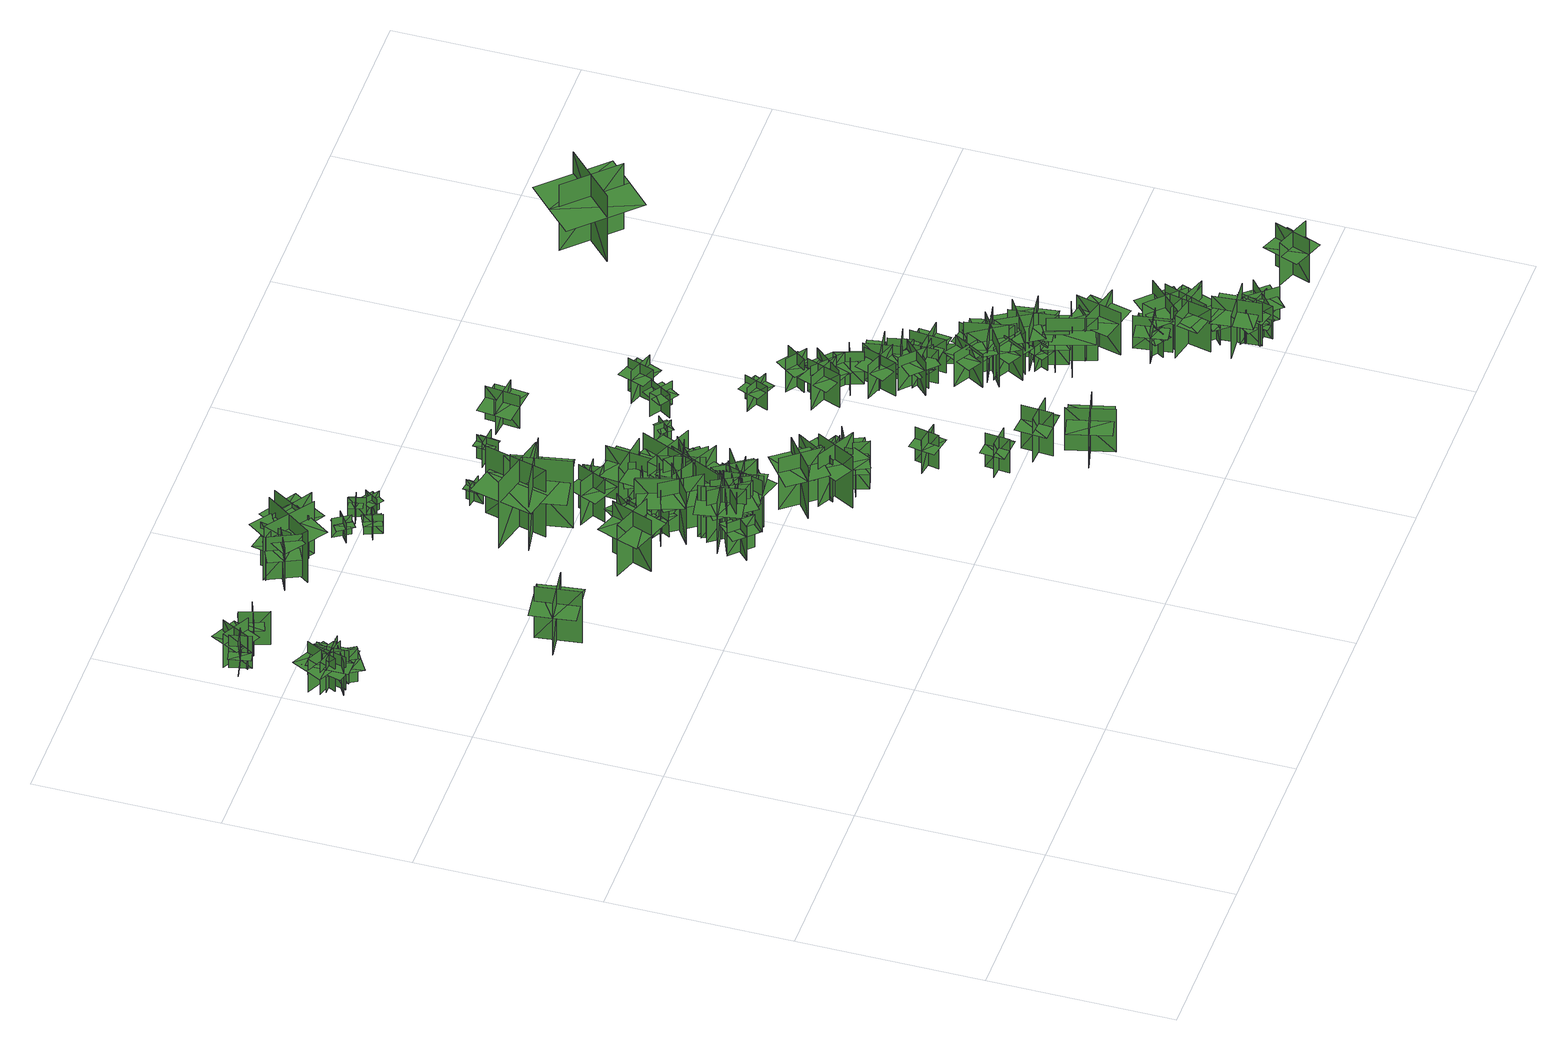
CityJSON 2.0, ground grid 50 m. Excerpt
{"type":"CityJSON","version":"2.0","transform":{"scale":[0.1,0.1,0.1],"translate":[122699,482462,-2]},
"CityObjects":{
"tree1":{"type":"SolitaryVegetationObject","geometry":[{"type":"MultiSurface","lod":"1","boundaries":[[[0,1,2]],[[0,2,3]],[[4,5,6]],[[4,6,7]],[[8,9,10]],[[8,10,11]],[[8,11,12]],[[8,12,13]]]}]},
"tree2":{"type":"SolitaryVegetationObject","geometry":[{"type":"MultiSurface","lod":"1","boundaries":[[[14,15,16]],[[14,16,17]],[[18,19,20]],[[18,20,21]],[[22,23,24]],[[22,24,25]],[[22,25,26]],[[22,26,27]]]}]},
"tree3":{"type":"SolitaryVegetationObject","geometry":[{"type":"MultiSurface","lod":"1","boundaries":[[[28,29,30]],[[28,30,31]],[[32,33,34]],[[32,34,35]],[[36,37,38]],[[36,38,39]],[[36,39,40]],[[36,40,41]]]}]},
"tree4":{"type":"SolitaryVegetationObject","geometry":[{"type":"MultiSurface","lod":"1","boundaries":[[[42,43,44]],[[42,44,45]],[[46,47,48]],[[46,48,49]],[[50,51,52]],[[50,52,53]],[[50,53,54]],[[50,54,55]]]}]},
"tree5":{"type":"SolitaryVegetationObject","geometry":[{"type":"MultiSurface","lod":"1","boundaries":[[[56,57,58]],[[56,58,59]],[[60,61,62]],[[60,62,63]],[[64,65,61]],[[64,61,60]],[[66,67,57]],[[66,57,56]],[[56,57,68]],[[56,68,69]],[[56,70,71]],[[56,71,57]]]}]},
"tree6":{"type":"SolitaryVegetationObject","geometry":[{"type":"MultiSurface","lod":"1","boundaries":[[[72,73,74]],[[72,74,75]],[[76,77,78]],[[76,78,79]],[[80,81,82]],[[80,82,83]],[[80,83,84]],[[80,84,85]]]}]},
"tree7":{"type":"SolitaryVegetationObject","geometry":[{"type":"MultiSurface","lod":"1","boundaries":[[[86,87,88]],[[86,88,89]],[[90,91,92]],[[90,92,93]],[[94,95,96]],[[94,96,97]],[[94,97,98]],[[94,98,99]]]}]},
"tree8":{"type":"SolitaryVegetationObject","geometry":[{"type":"MultiSurface","lod":"1","boundaries":[[[100,101,102]],[[100,102,103]],[[104,105,106]],[[104,106,107]],[[108,109,110]],[[108,110,111]],[[108,111,112]],[[108,112,113]]]}]},
"tree9":{"type":"SolitaryVegetationObject","geometry":[{"type":"MultiSurface","lod":"1","boundaries":[[[114,115,116]],[[114,116,117]],[[118,119,120]],[[118,120,121]],[[122,123,124]],[[122,124,125]],[[122,125,126]],[[122,126,127]]]}]},
"tree10":{"type":"SolitaryVegetationObject","geometry":[{"type":"MultiSurface","lod":"1","boundaries":[[[128,129,130]],[[128,130,131]],[[132,133,134]],[[132,134,135]],[[136,137,138]],[[136,138,139]],[[136,140,141]],[[136,141,137]]]}]},
"tree11":{"type":"SolitaryVegetationObject","geometry":[{"type":"MultiSurface","lod":"1","boundaries":[[[142,143,144]],[[142,144,145]],[[146,147,148]],[[146,148,149]],[[150,151,152]],[[150,152,153]],[[150,153,154]],[[150,154,155]]]}]},
"tree12":{"type":"SolitaryVegetationObject","geometry":[{"type":"MultiSurface","lod":"1","boundaries":[[[156,157,158]],[[156,158,159]],[[160,161,162]],[[160,162,163]],[[164,165,166]],[[164,166,167]],[[164,167,168]],[[164,168,169]]]}]},
"tree13":{"type":"SolitaryVegetationObject","geometry":[{"type":"MultiSurface","lod":"1","boundaries":[[[170,171,172]],[[170,172,173]],[[174,175,176]],[[174,176,177]],[[178,179,180]],[[178,180,181]],[[178,181,182]],[[178,182,183]]]}]},
"tree14":{"type":"SolitaryVegetationObject","geometry":[{"type":"MultiSurface","lod":"1","boundaries":[[[184,185,186]],[[184,186,187]],[[188,189,190]],[[188,190,191]],[[192,193,194]],[[192,194,195]],[[192,195,196]],[[192,196,197]]]}]},
"tree15":{"type":"SolitaryVegetationObject","geometry":[{"type":"MultiSurface","lod":"1","boundaries":[[[198,199,200]],[[198,200,201]],[[202,203,204]],[[202,204,205]],[[206,207,208]],[[206,208,209]],[[206,209,210]],[[206,210,211]]]}]},
"tree16":{"type":"SolitaryVegetationObject","geometry":[{"type":"MultiSurface","lod":"1","boundaries":[[[212,213,214]],[[212,214,215]],[[216,217,218]],[[216,218,219]],[[220,221,222]],[[220,222,223]],[[220,224,225]],[[220,225,221]]]}]},
"tree17":{"type":"SolitaryVegetationObject","geometry":[{"type":"MultiSurface","lod":"1","boundaries":[[[226,227,228]],[[226,228,229]],[[230,231,232]],[[230,232,233]],[[234,235,236]],[[234,236,237]],[[234,237,238]],[[234,238,239]]]}]},
"tree18":{"type":"SolitaryVegetationObject","geometry":[{"type":"MultiSurface","lod":"1","boundaries":[[[240,241,242]],[[240,242,243]],[[244,245,246]],[[244,246,247]],[[248,249,250]],[[248,250,251]],[[248,251,252]],[[248,252,253]]]}]},
"tree19":{"type":"SolitaryVegetationObject","geometry":[{"type":"MultiSurface","lod":"1","boundaries":[[[254,255,256]],[[254,256,257]],[[258,259,260]],[[258,260,261]],[[262,263,264]],[[262,264,265]],[[262,265,266]],[[262,266,267]]]}]},
"tree20":{"type":"SolitaryVegetationObject","geometry":[{"type":"MultiSurface","lod":"1","boundaries":[[[268,269,270]],[[268,270,271]],[[272,273,274]],[[272,274,275]],[[276,277,278]],[[276,278,279]],[[276,279,280]],[[276,280,281]]]}]},
"tree21":{"type":"SolitaryVegetationObject","geometry":[{"type":"MultiSurface","lod":"1","boundaries":[[[282,283,284]],[[282,284,285]],[[286,287,288]],[[286,288,289]],[[290,291,292]],[[290,292,293]],[[290,293,294]],[[290,294,295]]]}]},
"tree22":{"type":"SolitaryVegetationObject","geometry":[{"type":"MultiSurface","lod":"1","boundaries":[[[296,297,298]],[[296,298,299]],[[300,301,302]],[[300,302,303]],[[304,305,301]],[[304,301,300]],[[306,307,297]],[[306,297,296]],[[296,297,308]],[[296,308,309]],[[296,310,311]],[[296,311,297]]]}]},
"tree23":{"type":"SolitaryVegetationObject","geometry":[{"type":"MultiSurface","lod":"1","boundaries":[[[312,313,314]],[[312,314,315]],[[316,317,318]],[[316,318,319]],[[320,321,322]],[[320,322,323]],[[320,323,324]],[[320,324,325]]]}]},
"tree24":{"type":"SolitaryVegetationObject","geometry":[{"type":"MultiSurface","lod":"1","boundaries":[[[326,327,328]],[[326,328,329]],[[330,331,332]],[[330,332,333]],[[334,335,336]],[[334,336,337]],[[334,337,338]],[[334,338,339]]]}]},
"tree25":{"type":"SolitaryVegetationObject","geometry":[{"type":"MultiSurface","lod":"1","boundaries":[[[340,341,342]],[[340,342,343]],[[344,345,346]],[[344,346,347]],[[348,349,350]],[[348,350,351]],[[348,351,352]],[[348,352,353]]]}]},
"tree26":{"type":"SolitaryVegetationObject","geometry":[{"type":"MultiSurface","lod":"1","boundaries":[[[354,355,356]],[[354,356,357]],[[358,359,360]],[[358,360,361]],[[362,363,364]],[[362,364,365]],[[362,365,366]],[[362,366,367]]]}]},
"tree27":{"type":"SolitaryVegetationObject","geometry":[{"type":"MultiSurface","lod":"1","boundaries":[[[368,369,370]],[[368,370,371]],[[372,373,374]],[[372,374,375]],[[376,377,378]],[[376,378,379]],[[376,379,380]],[[376,380,381]]]}]},
"tree28":{"type":"SolitaryVegetationObject","geometry":[{"type":"MultiSurface","lod":"1","boundaries":[[[382,383,384]],[[382,384,385]],[[386,387,388]],[[386,388,389]],[[390,391,392]],[[390,392,393]],[[390,393,394]],[[390,394,395]]]}]},
"tree29":{"type":"SolitaryVegetationObject","geometry":[{"type":"MultiSurface","lod":"1","boundaries":[[[396,397,398]],[[396,398,399]],[[400,401,402]],[[400,402,403]],[[404,405,406]],[[404,406,407]],[[404,407,408]],[[404,408,409]]]}]},
"tree30":{"type":"SolitaryVegetationObject","geometry":[{"type":"MultiSurface","lod":"1","boundaries":[[[410,411,412]],[[410,412,413]],[[414,415,416]],[[414,416,417]],[[418,419,420]],[[418,420,421]],[[418,421,422]],[[418,422,423]]]}]},
"tree31":{"type":"SolitaryVegetationObject","geometry":[{"type":"MultiSurface","lod":"1","boundaries":[[[424,425,426]],[[424,426,427]],[[428,429,430]],[[428,430,431]],[[432,433,434]],[[432,434,435]],[[432,436,437]],[[432,437,433]]]}]},
"tree32":{"type":"SolitaryVegetationObject","geometry":[{"type":"MultiSurface","lod":"1","boundaries":[[[438,439,440]],[[438,440,441]],[[442,443,444]],[[442,444,445]],[[446,447,448]],[[446,448,449]],[[446,450,451]],[[446,451,447]]]}]},
"tree33":{"type":"SolitaryVegetationObject","geometry":[{"type":"MultiSurface","lod":"1","boundaries":[[[452,453,454]],[[452,454,455]],[[456,457,458]],[[456,458,459]],[[460,461,462]],[[460,462,463]],[[460,464,465]],[[460,465,461]]]}]},
"tree34":{"type":"SolitaryVegetationObject","geometry":[{"type":"MultiSurface","lod":"1","boundaries":[[[466,467,468]],[[466,468,469]],[[470,471,472]],[[470,472,473]],[[474,475,476]],[[474,476,477]],[[474,477,478]],[[474,478,479]]]}]},
"tree35":{"type":"SolitaryVegetationObject","geometry":[{"type":"MultiSurface","lod":"1","boundaries":[[[480,481,482]],[[480,482,483]],[[484,485,486]],[[484,486,487]],[[488,489,490]],[[488,490,491]],[[488,491,492]],[[488,492,493]]]}]},
"tree36":{"type":"SolitaryVegetationObject","geometry":[{"type":"MultiSurface","lod":"1","boundaries":[[[494,495,496]],[[494,496,497]],[[498,499,500]],[[498,500,501]],[[502,503,504]],[[502,504,505]],[[502,505,506]],[[502,506,507]]]}]},
"tree37":{"type":"SolitaryVegetationObject","geometry":[{"type":"MultiSurface","lod":"1","boundaries":[[[508,509,510]],[[508,510,511]],[[512,513,514]],[[512,514,515]],[[516,517,518]],[[516,518,519]],[[516,519,520]],[[516,520,521]]]}]},
"tree38":{"type":"SolitaryVegetationObject","geometry":[{"type":"MultiSurface","lod":"1","boundaries":[[[522,523,524]],[[522,524,525]],[[526,527,528]],[[526,528,529]],[[530,531,532]],[[530,532,533]],[[530,534,535]],[[530,535,531]]]}]},
"tree39":{"type":"SolitaryVegetationObject","geometry":[{"type":"MultiSurface","lod":"1","boundaries":[[[536,537,538]],[[536,538,539]],[[540,541,542]],[[540,542,543]],[[544,545,546]],[[544,546,547]],[[544,547,548]],[[544,548,549]]]}]},
"tree40":{"type":"SolitaryVegetationObject","geometry":[{"type":"MultiSurface","lod":"1","boundaries":[[[550,551,552]],[[550,552,553]],[[554,555,556]],[[554,556,557]],[[558,559,560]],[[558,560,561]],[[558,562,563]],[[558,563,559]]]}]},
"tree41":{"type":"SolitaryVegetationObject","geometry":[{"type":"MultiSurface","lod":"1","boundaries":[[[564,565,566]],[[564,566,567]],[[568,569,570]],[[568,570,571]],[[572,573,574]],[[572,574,575]],[[572,575,576]],[[572,576,577]]]}]},
"tree42":{"type":"SolitaryVegetationObject","geometry":[{"type":"MultiSurface","lod":"1","boundaries":[[[578,579,580]],[[578,580,581]],[[582,583,584]],[[582,584,585]],[[586,587,588]],[[586,588,589]],[[586,589,590]],[[586,590,591]]]}]},
"tree43":{"type":"SolitaryVegetationObject","geometry":[{"type":"MultiSurface","lod":"1","boundaries":[[[592,593,594]],[[592,594,595]],[[596,597,598]],[[596,598,599]],[[600,601,602]],[[600,602,603]],[[600,604,605]],[[600,605,601]]]}]},
"tree44":{"type":"SolitaryVegetationObject","geometry":[{"type":"MultiSurface","lod":"1","boundaries":[[[606,607,608]],[[606,608,609]],[[610,611,612]],[[610,612,613]],[[614,615,616]],[[614,616,617]],[[614,618,619]],[[614,619,615]]]}]},
"tree45":{"type":"SolitaryVegetationObject","geometry":[{"type":"MultiSurface","lod":"1","boundaries":[[[620,621,622]],[[620,622,623]],[[624,625,626]],[[624,626,627]],[[628,629,630]],[[628,630,631]],[[628,631,632]],[[628,632,633]]]}]},
"tree46":{"type":"SolitaryVegetationObject","geometry":[{"type":"MultiSurface","lod":"1","boundaries":[[[634,635,636]],[[634,636,637]],[[638,639,640]],[[638,640,641]],[[642,643,644]],[[642,644,645]],[[642,645,646]],[[642,646,647]]]}]},
"tree47":{"type":"SolitaryVegetationObject","geometry":[{"type":"MultiSurface","lod":"1","boundaries":[[[648,649,650]],[[648,650,651]],[[652,653,654]],[[652,654,655]],[[656,657,658]],[[656,658,659]],[[656,659,660]],[[656,660,661]]]}]},
"tree48":{"type":"SolitaryVegetationObject","geometry":[{"type":"MultiSurface","lod":"1","boundaries":[[[662,663,664]],[[662,664,665]],[[666,667,668]],[[666,668,669]],[[670,671,672]],[[670,672,673]],[[670,674,675]],[[670,675,671]]]}]},
"tree49":{"type":"SolitaryVegetationObject","geometry":[{"type":"MultiSurface","lod":"1","boundaries":[[[676,677,678]],[[676,678,679]],[[680,681,682]],[[680,682,683]],[[684,685,686]],[[684,686,687]],[[684,688,689]],[[684,689,685]]]}]},
"tree50":{"type":"SolitaryVegetationObject","geometry":[{"type":"MultiSurface","lod":"1","boundaries":[[[690,691,692]],[[690,692,693]],[[694,695,696]],[[694,696,697]],[[698,699,700]],[[698,700,701]],[[698,702,703]],[[698,703,699]]]}]},
"tree51":{"type":"SolitaryVegetationObject","geometry":[{"type":"MultiSurface","lod":"1","boundaries":[[[704,705,706]],[[704,706,707]],[[708,709,710]],[[708,710,711]],[[712,713,714]],[[712,714,715]],[[712,715,716]],[[712,716,717]]]}]},
"tree52":{"type":"SolitaryVegetationObject","geometry":[{"type":"MultiSurface","lod":"1","boundaries":[[[718,719,720]],[[718,720,721]],[[722,723,724]],[[722,724,725]],[[726,727,728]],[[726,728,729]],[[726,730,731]],[[726,731,727]]]}]},
"tree53":{"type":"SolitaryVegetationObject","geometry":[{"type":"MultiSurface","lod":"1","boundaries":[[[732,733,734]],[[732,734,735]],[[736,737,738]],[[736,738,739]],[[740,741,742]],[[740,742,743]],[[740,744,745]],[[740,745,741]]]}]},
"tree54":{"type":"SolitaryVegetationObject","geometry":[{"type":"MultiSurface","lod":"1","boundaries":[[[746,747,748]],[[746,748,749]],[[750,751,752]],[[750,752,753]],[[754,755,756]],[[754,756,757]],[[754,758,759]],[[754,759,755]]]}]},
"tree55":{"type":"SolitaryVegetationObject","geometry":[{"type":"MultiSurface","lod":"1","boundaries":[[[760,761,762]],[[760,762,763]],[[764,765,766]],[[764,766,767]],[[768,769,770]],[[768,770,771]],[[768,772,773]],[[768,773,769]]]}]},
"tree56":{"type":"SolitaryVegetationObject","geometry":[{"type":"MultiSurface","lod":"1","boundaries":[[[774,775,776]],[[774,776,777]],[[778,779,780]],[[778,780,781]],[[782,783,784]],[[782,784,785]],[[782,785,786]],[[782,786,787]]]}]},
"tree57":{"type":"SolitaryVegetationObject","geometry":[{"type":"MultiSurface","lod":"1","boundaries":[[[788,789,790]],[[788,790,791]],[[792,793,794]],[[792,794,795]],[[796,797,798]],[[796,798,799]],[[796,800,801]],[[796,801,797]]]}]},
"tree58":{"type":"SolitaryVegetationObject","geometry":[{"type":"MultiSurface","lod":"1","boundaries":[[[802,803,804]],[[802,804,805]],[[806,807,808]],[[806,808,809]],[[810,811,812]],[[810,812,813]],[[810,813,814]],[[810,814,815]]]}]},
"tree59":{"type":"SolitaryVegetationObject","geometry":[{"type":"MultiSurface","lod":"1","boundaries":[[[816,817,818]],[[816,818,819]],[[820,821,822]],[[820,822,823]],[[824,825,826]],[[824,826,827]],[[824,827,828]],[[824,828,829]]]}]},
"tree60":{"type":"SolitaryVegetationObject","geometry":[{"type":"MultiSurface","lod":"1","boundaries":[[[830,831,832]],[[830,832,833]],[[834,835,836]],[[834,836,837]],[[838,839,840]],[[838,840,841]],[[838,841,842]],[[838,842,843]]]}]},
"tree61":{"type":"SolitaryVegetationObject","geometry":[{"type":"MultiSurface","lod":"1","boundaries":[[[844,845,846]],[[844,846,847]],[[848,849,850]],[[848,850,851]],[[852,853,854]],[[852,854,855]],[[852,855,856]],[[852,856,857]]]}]},
"tree62":{"type":"SolitaryVegetationObject","geometry":[{"type":"MultiSurface","lod":"1","boundaries":[[[858,859,860]],[[858,860,861]],[[862,863,864]],[[862,864,865]],[[866,867,868]],[[866,868,869]],[[866,869,870]],[[866,870,871]]]}]},
"tree63":{"type":"SolitaryVegetationObject","geometry":[{"type":"MultiSurface","lod":"1","boundaries":[[[872,873,874]],[[872,874,875]],[[876,877,878]],[[876,878,879]],[[880,881,882]],[[880,882,883]],[[880,883,884]],[[880,884,885]]]}]},
"tree64":{"type":"SolitaryVegetationObject","geometry":[{"type":"MultiSurface","lod":"1","boundaries":[[[886,887,888]],[[886,888,889]],[[890,891,892]],[[890,892,893]],[[894,895,896]],[[894,896,897]],[[894,897,898]],[[894,898,899]]]}]},
"tree65":{"type":"SolitaryVegetationObject","geometry":[{"type":"MultiSurface","lod":"1","boundaries":[[[900,901,902]],[[900,902,903]],[[904,905,906]],[[904,906,907]],[[908,909,910]],[[908,910,911]],[[908,912,913]],[[908,913,909]]]}]},
"tree66":{"type":"SolitaryVegetationObject","geometry":[{"type":"MultiSurface","lod":"1","boundaries":[[[914,915,916]],[[914,916,917]],[[918,919,920]],[[918,920,921]],[[922,923,924]],[[922,924,925]],[[922,925,926]],[[922,926,927]]]}]},
"tree67":{"type":"SolitaryVegetationObject","geometry":[{"type":"MultiSurface","lod":"1","boundaries":[[[928,929,930]],[[928,930,931]],[[932,933,934]],[[932,934,935]],[[936,937,938]],[[936,938,939]],[[936,939,940]],[[936,940,941]]]}]},
"tree68":{"type":"SolitaryVegetationObject","geometry":[{"type":"MultiSurface","lod":"1","boundaries":[[[942,943,944]],[[942,944,945]],[[946,947,948]],[[946,948,949]],[[950,951,952]],[[950,952,953]],[[950,953,954]],[[950,954,955]]]}]},
"tree69":{"type":"SolitaryVegetationObject","geometry":[{"type":"MultiSurface","lod":"1","boundaries":[[[956,957,958]],[[956,958,959]],[[960,961,962]],[[960,962,963]],[[964,965,966]],[[964,966,967]],[[964,968,969]],[[964,969,965]]]}]},
"tree70":{"type":"SolitaryVegetationObject","geometry":[{"type":"MultiSurface","lod":"1","boundaries":[[[970,971,972]],[[970,972,973]],[[974,975,976]],[[974,976,977]],[[978,979,980]],[[978,980,981]],[[978,981,982]],[[978,982,983]]]}]},
"tree71":{"type":"SolitaryVegetationObject","geometry":[{"type":"MultiSurface","lod":"1","boundaries":[[[984,985,986]],[[984,986,987]],[[988,989,990]],[[988,990,991]],[[992,993,994]],[[992,994,995]],[[992,995,996]],[[992,996,997]]]}]},
"tree72":{"type":"SolitaryVegetationObject","geometry":[{"type":"MultiSurface","lod":"1","boundaries":[[[998,999,1000]],[[998,1000,1001]],[[1002,1003,1004]],[[1002,1004,1005]],[[1006,1007,1008]],[[1006,1008,1009]],[[1006,1010,1011]],[[1006,1011,1007]]]}]},
"tree73":{"type":"SolitaryVegetationObject","geometry":[{"type":"MultiSurface","lod":"1","boundaries":[[[1012,1013,1014]],[[1012,1014,1015]],[[1016,1017,1018]],[[1016,1018,1019]],[[1020,1021,1022]],[[1020,1022,1023]],[[1020,1023,1024]],[[1020,1024,1025]]]}]},
"tree74":{"type":"SolitaryVegetationObject","geometry":[{"type":"MultiSurface","lod":"1","boundaries":[[[1026,1027,1028]],[[1026,1028,1029]],[[1030,1031,1032]],[[1030,1032,1033]],[[1034,1035,1036]],[[1034,1036,1037]],[[1034,1037,1038]],[[1034,1038,1039]]]}]},
"tree75":{"type":"SolitaryVegetationObject","geometry":[{"type":"MultiSurface","lod":"1","boundaries":[[[1040,1041,1042]],[[1040,1042,1043]],[[1044,1045,1046]],[[1044,1046,1047]],[[1048,1049,1050]],[[1048,1050,1051]],[[1048,1051,1052]],[[1048,1052,1053]]]}]},
"tree76":{"type":"SolitaryVegetationObject","geometry":[{"type":"MultiSurface","lod":"1","boundaries":[[[1054,1055,1056]],[[1054,1056,1057]],[[1058,1059,1060]],[[1058,1060,1061]],[[1062,1063,1064]],[[1062,1064,1065]],[[1062,1066,1067]],[[1062,1067,1063]]]}]},
"tree77":{"type":"SolitaryVegetationObject","geometry":[{"type":"MultiSurface","lod":"1","boundaries":[[[1068,1069,1070]],[[1068,1070,1071]],[[1072,1073,1074]],[[1072,1074,1075]],[[1076,1077,1078]],[[1076,1078,1079]],[[1076,1079,1080]],[[1076,1080,1081]]]}]},
"tree78":{"type":"SolitaryVegetationObject","geometry":[{"type":"MultiSurface","lod":"1","boundaries":[[[1082,1083,1084]],[[1082,1084,1085]],[[1086,1087,1088]],[[1086,1088,1089]],[[1090,1091,1092]],[[1090,1092,1093]],[[1090,1093,1094]],[[1090,1094,1095]]]}]},
"tree79":{"type":"SolitaryVegetationObject","geometry":[{"type":"MultiSurface","lod":"1","boundaries":[[[1096,1097,1098]],[[1096,1098,1099]],[[1100,1101,1102]],[[1100,1102,1103]],[[1104,1105,1106]],[[1104,1106,1107]],[[1104,1108,1109]],[[1104,1109,1105]]]}]},
"tree80":{"type":"SolitaryVegetationObject","geometry":[{"type":"MultiSurface","lod":"1","boundaries":[[[1110,1111,1112]],[[1110,1112,1113]],[[1114,1115,1116]],[[1114,1116,1117]],[[1118,1119,1120]],[[1118,1120,1121]],[[1118,1121,1122]],[[1118,1122,1123]]]}]},
"tree81":{"type":"SolitaryVegetationObject","geometry":[{"type":"MultiSurface","lod":"1","boundaries":[[[1124,1125,1126]],[[1124,1126,1127]],[[1128,1129,1130]],[[1128,1130,1131]],[[1132,1133,1134]],[[1132,1134,1135]],[[1132,1135,1136]],[[1132,1136,1137]]]}]},
"tree82":{"type":"SolitaryVegetationObject","geometry":[{"type":"MultiSurface","lod":"1","boundaries":[[[1138,1139,1140]],[[1138,1140,1141]],[[1142,1143,1144]],[[1142,1144,1145]],[[1146,1147,1148]],[[1146,1148,1149]],[[1146,1149,1150]],[[1146,1150,1151]]]}]},
"tree83":{"type":"SolitaryVegetationObject","geometry":[{"type":"MultiSurface","lod":"1","boundaries":[[[1152,1153,1154]],[[1152,1154,1155]],[[1156,1157,1158]],[[1156,1158,1159]],[[1160,1161,1162]],[[1160,1162,1163]],[[1160,1163,1164]],[[1160,1164,1165]]]}]},
"tree84":{"type":"SolitaryVegetationObject","geometry":[{"type":"MultiSurface","lod":"1","boundaries":[[[1166,1167,1168]],[[1166,1168,1169]],[[1170,1171,1172]],[[1170,1172,1173]],[[1174,1175,1176]],[[1174,1176,1177]],[[1174,1178,1179]],[[1174,1179,1175]]]}]},
"tree85":{"type":"SolitaryVegetationObject","geometry":[{"type":"MultiSurface","lod":"1","boundaries":[[[1180,1181,1182]],[[1180,1182,1183]],[[1184,1185,1186]],[[1184,1186,1187]],[[1188,1189,1190]],[[1188,1190,1191]],[[1188,1191,1192]],[[1188,1192,1193]]]}]},
"tree86":{"type":"SolitaryVegetationObject","geometry":[{"type":"MultiSurface","lod":"1","boundaries":[[[1194,1195,1196]],[[1194,1196,1197]],[[1198,1199,1200]],[[1198,1200,1201]],[[1202,1203,1204]],[[1202,1204,1205]],[[1202,1205,1206]],[[1202,1206,1207]]]}]},
"tree87":{"type":"SolitaryVegetationObject","geometry":[{"type":"MultiSurface","lod":"1","boundaries":[[[1208,1209,1210]],[[1208,1210,1211]],[[1212,1213,1214]],[[1212,1214,1215]],[[1216,1217,1218]],[[1216,1218,1219]],[[1216,1219,1220]],[[1216,1220,1221]]]}]},
"tree88":{"type":"SolitaryVegetationObject","geometry":[{"type":"MultiSurface","lod":"1","boundaries":[[[1222,1223,1224]],[[1222,1224,1225]],[[1226,1227,1228]],[[1226,1228,1229]],[[1230,1231,1232]],[[1230,1232,1233]],[[1230,1233,1234]],[[1230,1234,1235]]]}]},
"tree89":{"type":"SolitaryVegetationObject","geometry":[{"type":"MultiSurface","lod":"1","boundaries":[[[1236,1237,1238]],[[1236,1238,1239]],[[1240,1241,1242]],[[1240,1242,1243]],[[1244,1245,1246]],[[1244,1246,1247]],[[1244,1247,1248]],[[1244,1248,1249]]]}]},
"tree90":{"type":"SolitaryVegetationObject","geometry":[{"type":"MultiSurface","lod":"1","boundaries":[[[1250,1251,1252]],[[1250,1252,1253]],[[1254,1255,1256]],[[1254,1256,1257]],[[1258,1259,1260]],[[1258,1260,1261]],[[1258,1262,1263]],[[1258,1263,1259]]]}]},
"tree91":{"type":"SolitaryVegetationObject","geometry":[{"type":"MultiSurface","lod":"1","boundaries":[[[1264,1265,1266]],[[1264,1266,1267]],[[1268,1269,1270]],[[1268,1270,1271]],[[1272,1273,1274]],[[1272,1274,1275]],[[1272,1275,1276]],[[1272,1276,1277]]]}]},
"tree92":{"type":"SolitaryVegetationObject","geometry":[{"type":"MultiSurface","lod":"1","boundaries":[[[1278,1279,1280]],[[1278,1280,1281]],[[1282,1283,1284]],[[1282,1284,1285]],[[1286,1287,1288]],[[1286,1288,1289]],[[1286,1289,1290]],[[1286,1290,1291]]]}]},
"tree93":{"type":"SolitaryVegetationObject","geometry":[{"type":"MultiSurface","lod":"1","boundaries":[[[1292,1293,1294]],[[1292,1294,1295]],[[1296,1297,1298]],[[1296,1298,1299]],[[1300,1301,1302]],[[1300,1302,1303]],[[1300,1303,1304]],[[1300,1304,1305]]]}]},
"tree94":{"type":"SolitaryVegetationObject","geometry":[{"type":"MultiSurface","lod":"1","boundaries":[[[1306,1307,1308]],[[1306,1308,1309]],[[1310,1311,1312]],[[1310,1312,1313]],[[1314,1315,1316]],[[1314,1316,1317]],[[1314,1317,1318]],[[1314,1318,1319]]]}]},
"tree95":{"type":"SolitaryVegetationObject","geometry":[{"type":"MultiSurface","lod":"1","boundaries":[[[1320,1321,1322]],[[1320,1322,1323]],[[1324,1325,1326]],[[1324,1326,1327]],[[1328,1329,1330]],[[1328,1330,1331]],[[1328,1331,1332]],[[1328,1332,1333]]]}]},
"tree96":{"type":"SolitaryVegetationObject","geometry":[{"type":"MultiSurface","lod":"1","boundaries":[[[1334,1335,1336]],[[1334,1336,1337]],[[1338,1339,1340]],[[1338,1340,1341]],[[1342,1343,1344]],[[1342,1344,1345]],[[1342,1345,1346]],[[1342,1346,1347]]]}]},
"tree97":{"type":"SolitaryVegetationObject","geometry":[{"type":"MultiSurface","lod":"1","boundaries":[[[1348,1349,1350]],[[1348,1350,1351]],[[1352,1353,1354]],[[1352,1354,1355]],[[1356,1357,1358]],[[1356,1358,1359]],[[1356,1357,1360]],[[1356,1360,1361]]]}]},
"tree98":{"type":"SolitaryVegetationObject","geometry":[{"type":"MultiSurface","lod":"1","boundaries":[[[1362,1363,1364]],[[1362,1364,1365]],[[1366,1367,1368]],[[1366,1368,1369]],[[1370,1371,1372]],[[1370,1372,1373]],[[1370,1373,1374]],[[1370,1374,1375]]]}]}
},
"vertices":[
[122,1885,14],[122,1885,122],[32,1909,122],[32,1909,14],[67,1854,14],[67,1854,122],[90,1942,122],[90,1942,14],[63,1841,87],[108,1829,87],[137,1938,87],[92,1950,87],[47,1962,87],[18,1853,87],
[45,1852,14],[45,1852,122],[126,1899,122],[126,1899,14],[62,1912,14],[62,1912,122],[108,1835,122],[108,1835,14],[55,1924,87],[15,1901,87],[72,1804,87],[112,1828,87],[153,1851,87],[96,1948,87],
[94,1961,15],[94,1961,124],[53,1877,124],[53,1877,15],[113,1901,15],[113,1901,124],[32,1940,124],[32,1940,15],[126,1895,88],[146,1937,88],[46,1986,88],[25,1944,88],[4,1902,88],[105,1853,88],
[136,1897,15],[136,1897,124],[42,1897,124],[42,1897,15],[90,1853,15],[90,1853,124],[90,1943,124],[90,1943,15],[90,1839,89],[137,1839,89],[137,1951,89],[90,1951,89],[44,1952,89],[43,1839,89],
[60,2096,79],[48,2154,79],[17,2147,80],[30,2089,80],[25,2117,79],[83,2130,79],[82,2134,134],[24,2121,134],[24,2121,25],[82,2134,25],[63,2097,25],[50,2155,25],[48,2154,134],[60,2096,134],[90,2103,80],[77,2161,80],
[56,2106,25],[98,2184,25],[98,2184,135],[56,2106,135],[123,2126,25],[46,2168,25],[46,2168,135],[123,2126,135],[64,2108,99],[100,2089,99],[141,2168,99],[105,2186,99],[68,2205,99],[28,2127,99],
[186,2135,25],[109,2108,25],[109,2108,134],[186,2135,134],[139,2158,25],[139,2158,134],[165,2081,134],[165,2081,25],[139,2158,99],[106,2146,99],[128,2085,99],[160,2096,99],[192,2107,99],[171,2169,99],
[397,1464,15],[413,1343,15],[413,1343,184],[397,1464,184],[347,1400,15],[468,1416,15],[468,1416,184],[347,1400,184],[347,1400,137],[355,1340,137],[476,1355,137],[468,1416,137],[460,1476,137],[340,1461,137],
[394,2172,24],[438,2077,24],[438,2077,164],[394,2172,164],[371,2109,24],[371,2109,164],[466,2153,164],[466,2153,24],[371,2109,120],[390,2069,120],[465,2105,120],[447,2144,120],[428,2184,120],[353,2148,120],
[396,2166,22],[479,2150,22],[479,2150,164],[396,2166,164],[432,2112,22],[449,2196,22],[449,2196,164],[432,2112,164],[432,2112,118],[449,2196,118],[403,2205,118],[386,2121,118],[478,2103,118],[495,2187,118],
[532,2082,21],[404,2173,21],[404,2173,192],[532,2082,192],[513,2193,21],[421,2064,21],[421,2064,192],[513,2193,192],[509,2187,145],[453,2227,145],[369,2109,145],[425,2069,145],[481,2030,145],[565,2147,145],
[720,1259,18],[762,1373,18],[762,1373,188],[720,1259,188],[794,1293,18],[679,1334,18],[679,1334,188],[794,1293,188],[794,1293,140],[814,1350,140],[700,1392,140],[679,1334,140],[659,1277,140],[773,1236,140],
[835,1096,17],[889,1040,17],[889,1040,125],[835,1096,125],[834,1044,17],[889,1098,17],[889,1098,125],[834,1044,125],[834,1044,94],[861,1017,94],[916,1071,94],[889,1098,94],[862,1126,94],[807,1072,94],
[580,2200,19],[512,2090,19],[512,2090,159],[580,2200,159],[491,2178,19],[600,2110,19],[600,2110,159],[491,2178,159],[495,2175,120],[466,2128,120],[566,2065,120],[596,2113,120],[626,2160,120],[525,2223,120],
[593,2055,29],[621,2012,29],[621,2012,92],[593,2055,92],[585,2015,29],[627,2043,29],[627,2043,92],[585,2015,92],[592,2050,71],[573,2037,71],[601,1995,71],[620,2008,71],[640,2021,71],[611,2063,71],
[796,1348,19],[855,1318,19],[855,1318,130],[796,1348,130],[812,1299,19],[842,1359,19],[842,1359,130],[812,1299,130],[812,1299,94],[842,1359,94],[809,1375,94],[780,1315,94],[845,1283,94],[874,1343,94],
[651,1938,25],[632,1984,25],[632,1984,88],[651,1938,88],[666,1975,25],[619,1956,25],[619,1956,88],[666,1975,88],[653,1942,68],[674,1951,68],[654,1997,68],[633,1988,68],[612,1979,68],[631,1933,68],
[887,1189,14],[908,1069,14],[908,1069,183],[887,1189,183],[840,1123,14],[960,1144,14],[960,1144,183],[840,1123,183],[840,1123,136],[851,1063,136],[971,1084,136],[960,1144,136],[950,1204,136],[830,1183,136],
[805,1381,19],[867,1335,19],[867,1335,127],[805,1381,127],[812,1330,19],[858,1392,19],[858,1392,127],[812,1330,127],[812,1330,96],[844,1307,96],[890,1369,96],[858,1392,96],[827,1415,96],[781,1353,96],
[873,1161,13],[946,1064,13],[946,1064,183],[873,1161,183],[861,1080,13],[958,1154,13],[958,1154,183],[861,1080,183],[861,1080,135],[898,1032,135],[995,1106,135],[958,1154,135],[921,1203,135],[824,1129,135],
[961,1147,13],[848,1101,13],[848,1101,182],[961,1147,182],[886,1179,13],[932,1066,13],[932,1066,182],[886,1179,182],[886,1179,135],[830,1156,135],[876,1043,135],[932,1066,135],[989,1089,135],[942,1202,135],
[845,1296,73],[897,1268,73],[912,1295,73],[859,1323,73],[884,1309,73],[856,1257,73],[859,1255,127],[887,1307,127],[887,1307,18],[859,1255,18],[844,1294,18],[896,1266,18],[897,1268,127],[845,1296,127],[830,1270,73],[883,1242,73],
[901,1232,15],[862,1347,15],[862,1347,184],[901,1232,184],[937,1305,15],[822,1265,15],[822,1265,184],[937,1305,184],[937,1305,137],[918,1362,137],[803,1323,137],[822,1265,137],[842,1208,137],[957,1247,137],
[814,1721,16],[770,1550,16],[770,1550,236],[814,1721,236],[694,1649,16],[864,1606,16],[864,1606,236],[694,1649,236],[799,1713,165],[720,1732,165],[679,1561,165],[759,1542,165],[838,1523,165],[878,1694,165],
[864,1287,14],[934,1187,14],[934,1187,183],[864,1287,183],[850,1207,14],[949,1277,14],[949,1277,183],[850,1207,183],[850,1207,136],[884,1157,136],[984,1227,136],[949,1277,136],[915,1327,136],[815,1257,136],
[916,1165,12],[973,1058,12],[973,1058,181],[916,1165,181],[892,1088,12],[1000,1145,12],[1000,1145,181],[892,1088,181],[892,1088,134],[920,1034,134],[1028,1091,134],[1000,1145,134],[971,1199,134],[864,1142,134],
[708,1575,16],[882,1605,16],[882,1605,236],[708,1575,236],[823,1495,16],[793,1668,16],[793,1668,236],[823,1495,236],[721,1565,165],[736,1485,165],[909,1518,165],[894,1598,165],[879,1678,165],[706,1645,165],
[955,1074,13],[950,1151,13],[950,1151,121],[955,1074,121],[989,1113,13],[912,1107,13],[912,1107,121],[989,1113,121],[989,1113,91],[987,1151,91],[909,1146,91],[912,1107,91],[915,1069,91],[992,1074,91],
[955,1041,11],[990,1157,11],[990,1157,180],[955,1041,180],[1027,1079,11],[910,1114,11],[910,1114,180],[1027,1079,180],[1027,1079,132],[1045,1137,132],[928,1172,132],[910,1114,132],[893,1055,132],[1010,1020,132],
[911,1093,11],[1032,1109,11],[1032,1109,180],[911,1093,180],[975,1044,11],[959,1164,11],[959,1164,180],[975,1044,180],[975,1044,133],[1035,1051,133],[1020,1172,133],[959,1164,133],[899,1156,133],[914,1036,133],
[672,2018,19],[718,2030,19],[718,2030,82],[672,2018,82],[704,1999,19],[693,2045,19],[693,2045,82],[704,1999,82],[676,2019,66],[718,2030,66],[713,2048,66],[671,2037,66],[681,2001,66],[722,2012,66],
[900,1504,17],[866,1426,17],[866,1426,159],[900,1504,159],[839,1480,17],[918,1445,17],[918,1445,159],[839,1480,159],[839,1480,112],[918,1445,112],[936,1488,112],[858,1523,112],[821,1437,112],[899,1403,112],
[947,1130,12],[1024,1092,12],[1024,1092,154],[947,1130,154],[969,1068,12],[1007,1144,12],[1007,1144,154],[969,1068,154],[969,1068,107],[1007,1144,107],[965,1165,107],[927,1088,107],[1010,1047,107],[1048,1123,107],
[706,2004,18],[743,1978,18],[743,1978,79],[706,2004,79],[711,1974,18],[737,2011,18],[737,2011,79],[711,1974,79],[711,1974,62],[729,1962,62],[755,1998,62],[737,2011,62],[718,2023,62],[693,1987,62],
[1031,1077,10],[966,1180,10],[966,1180,180],[1031,1077,180],[1049,1156,10],[946,1091,10],[946,1091,180],[1049,1156,180],[1049,1156,132],[1017,1207,132],[914,1142,132],[946,1091,132],[979,1039,132],[1082,1104,132],
[905,1261,11],[1047,1191,11],[1047,1191,182],[905,1261,182],[943,1154,11],[1012,1296,11],[1012,1296,182],[943,1154,182],[946,1160,135],[1007,1130,135],[1071,1260,135],[1009,1290,135],[948,1320,135],[884,1191,135],
[929,1246,11],[1047,1274,11],[1047,1274,180],[929,1246,180],[997,1203,11],[969,1321,11],[969,1321,180],[997,1203,180],[997,1203,133],[1057,1217,133],[1029,1335,133],[969,1321,133],[910,1307,133],[938,1189,133],
[943,1404,13],[977,1326,13],[977,1326,155],[943,1404,155],[919,1343,13],[998,1377,13],[998,1377,155],[919,1343,155],[919,1343,109],[998,1377,109],[979,1420,109],[901,1386,109],[938,1300,109],[1016,1334,109],
[951,1334,12],[966,1455,12],[966,1455,181],[951,1334,181],[1016,1383,12],[895,1398,12],[895,1398,181],[1016,1383,181],[1016,1383,134],[1023,1444,134],[902,1458,134],[895,1398,134],[887,1338,134],[1008,1323,134],
[840,1736,18],[848,1783,18],[848,1783,80],[840,1736,80],[870,1758,18],[824,1766,18],[824,1766,80],[870,1758,80],[841,1740,64],[848,1783,64],[829,1786,64],[823,1743,64],[859,1737,64],[866,1780,64],
[958,1217,10],[1052,1295,10],[1052,1295,180],[958,1217,180],[1039,1209,10],[961,1302,10],[961,1302,180],[1039,1209,180],[1039,1209,132],[1086,1248,132],[1008,1341,132],[961,1302,132],[914,1263,132],[992,1170,132],
[1048,1028,12],[1123,932,12],[1123,932,181],[1048,1028,181],[1038,947,12],[1134,1022,12],[1134,1022,181],[1038,947,181],[1038,947,134],[1076,900,134],[1171,974,134],[1134,1022,134],[1096,1070,134],[1001,995,134],
[868,1659,14],[912,1676,14],[912,1676,76],[868,1659,76],[903,1644,14],[885,1688,14],[885,1688,76],[903,1644,76],[872,1660,60],[912,1676,60],[905,1693,60],[865,1678,60],[879,1643,60],[919,1659,60],
[1017,1152,12],[1059,1204,12],[1059,1204,122],[1017,1152,122],[1068,1158,12],[1016,1199,12],[1016,1199,122],[1068,1158,122],[1068,1158,86],[1016,1199,86],[993,1171,86],[1045,1130,86],[1091,1186,86],[1039,1228,86],
[1082,1275,10],[937,1336,10],[937,1336,181],[1082,1275,181],[1039,1379,10],[977,1234,10],[977,1234,181],[1039,1379,181],[1037,1373,133],[973,1400,133],[917,1266,133],[980,1240,133],[1043,1213,133],[1100,1346,133],
[1168,960,10],[1111,853,10],[1111,853,180],[1168,960,180],[1091,937,10],[1198,880,10],[1198,880,180],[1091,937,180],[1091,937,132],[1062,883,132],[1169,826,132],[1198,880,132],[1227,934,132],[1119,991,132],
[1095,997,10],[1205,929,10],[1205,929,149],[1095,997,149],[1117,908,10],[1185,1017,10],[1185,1017,149],[1117,908,149],[1120,912,111],[1167,882,111],[1230,983,111],[1182,1013,111],[1135,1043,111],[1072,942,111],
[1191,834,12],[1170,897,12],[1170,897,122],[1191,834,122],[1213,880,12],[1150,858,12],[1150,858,122],[1213,880,122],[1213,880,86],[1150,858,86],[1162,824,86],[1225,845,86],[1202,914,86],[1139,893,86],
[1123,917,10],[1209,918,10],[1209,918,152],[1123,917,152],[1170,872,10],[1170,957,10],[1170,957,152],[1170,872,152],[1170,872,106],[1170,957,106],[1123,957,106],[1124,871,106],[1217,872,106],[1216,957,106],
[998,1476,15],[993,1523,15],[993,1523,77],[998,1476,77],[1022,1505,15],[974,1500,15],[974,1500,77],[1022,1505,77],[998,1480,61],[993,1523,61],[975,1521,61],[979,1478,61],[1016,1482,61],[1012,1525,61],
[1159,956,10],[1214,840,10],[1214,840,149],[1159,956,149],[1129,869,10],[1246,924,10],[1246,924,149],[1129,869,149],[1134,872,110],[1158,821,110],[1265,871,110],[1241,922,110],[1217,973,110],[1110,923,110],
[1388,545,14],[1322,550,14],[1322,550,125],[1388,545,125],[1355,583,14],[1350,517,14],[1350,517,125],[1355,583,125],[1355,583,89],[1350,517,89],[1386,514,89],[1391,580,89],[1319,586,89],[1314,520,89],
[1330,758,9],[1318,693,9],[1318,693,120],[1330,758,120],[1288,729,9],[1354,717,9],[1354,717,120],[1288,729,120],[1288,729,84],[1354,717,84],[1360,753,84],[1295,765,84],[1282,694,84],[1347,682,84],
[999,1746,14],[1006,1805,14],[1006,1805,92],[999,1746,92],[1035,1776,14],[977,1782,14],[977,1782,92],[1035,1776,92],[999,1751,72],[1006,1805,72],[983,1808,72],[976,1754,72],[1023,1749,72],[1029,1802,72],
[1500,471,9],[1414,477,9],[1414,477,151],[1500,471,151],[1456,520,9],[1450,435,9],[1450,435,151],[1456,520,151],[1456,520,105],[1450,435,105],[1497,432,105],[1503,517,105],[1410,524,105],[1404,438,105],
[1430,336,12],[1555,367,12],[1555,367,152],[1430,336,152],[1509,289,12],[1478,414,12],[1478,414,152],[1509,289,152],[1508,294,113],[1562,308,113],[1534,422,113],[1479,409,113],[1424,395,113],[1453,280,113],
[1232,1399,8],[1198,1366,8],[1198,1366,71],[1232,1399,71],[1194,1399,8],[1227,1365,8],[1227,1365,71],[1194,1399,71],[1229,1396,55],[1198,1366,55],[1211,1352,55],[1242,1382,55],[1216,1409,55],[1185,1379,55],
[1142,1735,17],[1142,1735,125],[1152,1828,125],[1152,1828,17],[1103,1785,17],[1103,1785,125],[1193,1775,125],[1193,1775,17],[1090,1786,90],[1085,1740,90],[1196,1728,90],[1201,1774,90],[1206,1821,90],[1095,1833,90],
[1345,1400,15],[1285,1439,15],[1285,1439,93],[1345,1400,93],[1334,1450,15],[1295,1390,15],[1295,1390,93],[1334,1450,93],[1332,1447,72],[1306,1464,72],[1270,1409,72],[1296,1392,72],[1322,1375,72],[1358,1430,72],
[1430,1235,8],[1404,1169,8],[1404,1169,86],[1430,1235,86],[1384,1215,8],[1450,1188,8],[1450,1188,86],[1384,1215,86],[1386,1214,64],[1375,1185,64],[1436,1160,64],[1447,1189,64],[1459,1218,64],[1398,1243,64],
[1365,1521,14],[1340,1448,14],[1340,1448,121],[1365,1521,121],[1319,1499,14],[1392,1473,14],[1392,1473,121],[1319,1499,121],[1319,1499,91],[1306,1463,91],[1379,1437,91],[1392,1473,91],[1404,1510,91],[1331,1536,91],
[1506,1095,5],[1471,1001,5],[1471,1001,114],[1506,1095,114],[1441,1065,5],[1535,1030,5],[1535,1030,114],[1441,1065,114],[1445,1064,84],[1429,1023,84],[1516,990,84],[1531,1031,84],[1547,1072,84],[1460,1105,84],
[1479,1079,6],[1555,1014,6],[1555,1014,114],[1479,1079,114],[1485,1008,6],[1551,1084,6],[1551,1084,114],[1485,1008,114],[1487,1011,84],[1521,982,84],[1581,1052,84],[1548,1081,84],[1515,1109,84],[1454,1040,84],
[1590,973,5],[1554,880,5],[1554,880,114],[1590,973,114],[1525,943,5],[1619,908,5],[1619,908,114],[1525,943,114],[1529,942,84],[1513,901,84],[1599,868,84],[1615,909,84],[1630,950,84],[1544,983,84],
[1534,1155,7],[1496,1101,7],[1496,1101,117],[1534,1155,117],[1484,1146,7],[1538,1108,7],[1538,1108,117],[1484,1146,117],[1484,1146,81],[1538,1108,81],[1559,1138,81],[1505,1176,81],[1463,1116,81],[1518,1078,81],
[1573,968,6],[1547,1041,6],[1547,1041,113],[1573,968,113],[1596,1015,6],[1522,989,6],[1522,989,113],[1596,1015,113],[1596,1015,83],[1583,1051,83],[1510,1026,83],[1522,989,83],[1535,953,83],[1608,978,83],
[1574,879,8],[1646,810,8],[1646,810,117],[1574,879,117],[1576,808,8],[1646,880,8],[1646,880,117],[1576,808,117],[1579,811,87],[1611,780,87],[1675,847,87],[1643,877,87],[1612,907,87],[1548,841,87],
[1632,858,9],[1602,809,9],[1602,809,71],[1632,858,71],[1592,848,9],[1641,818,9],[1641,818,71],[1592,848,71],[1594,847,54],[1581,825,54],[1626,798,54],[1639,819,54],[1652,840,54],[1608,868,54],
[1665,822,8],[1599,823,8],[1599,823,118],[1665,822,118],[1630,858,8],[1629,792,8],[1629,792,118],[1630,858,118],[1630,858,82],[1629,792,82],[1665,792,82],[1666,858,82],[1594,859,82],[1593,793,82],
[1620,883,6],[1603,982,6],[1603,982,114],[1620,883,114],[1661,942,6],[1562,925,6],[1562,925,114],[1661,942,114],[1657,941,84],[1649,985,84],[1559,969,84],[1566,926,84],[1574,883,84],[1664,898,84],
[1631,751,6],[1718,701,6],[1718,701,115],[1631,751,115],[1650,682,6],[1700,769,6],[1700,769,115],[1650,682,115],[1652,686,85],[1690,664,85],[1736,743,85],[1698,765,85],[1660,787,85],[1614,708,85],
[1679,901,8],[1614,886,8],[1614,886,118],[1679,901,118],[1635,927,8],[1650,863,8],[1650,863,118],[1635,927,118],[1635,927,82],[1650,863,82],[1686,871,82],[1671,936,82],[1600,919,82],[1615,855,82],
[1684,664,6],[1772,616,6],[1772,616,115],[1684,664,115],[1705,595,6],[1753,684,6],[1753,684,115],[1705,595,115],[1707,599,84],[1746,578,84],[1789,659,84],[1751,680,84],[1712,701,84],[1669,620,84],
[1664,643,5],[1772,714,5],[1772,714,145],[1664,643,145],[1755,626,5],[1684,733,5],[1684,733,145],[1755,626,145],[1752,630,106],[1799,661,106],[1733,760,106],[1686,728,106],[1640,697,106],[1705,599,106],
[1681,883,9],[1672,784,9],[1672,784,118],[1681,883,118],[1627,837,9],[1727,828,9],[1727,828,118],[1627,837,118],[1631,837,87],[1627,793,87],[1719,785,87],[1723,828,87],[1727,872,87],[1635,880,87],
[1779,589,7],[1759,546,7],[1759,546,86],[1779,589,86],[1745,576,7],[1788,556,7],[1788,556,86],[1745,576,86],[1745,576,60],[1788,556,60],[1799,580,60],[1756,600,60],[1734,553,60],[1777,533,60],
[1721,754,6],[1746,628,6],[1746,628,145],[1721,754,145],[1670,677,6],[1797,702,6],[1797,702,145],[1670,677,145],[1676,678,107],[1687,623,107],[1803,646,107],[1792,701,107],[1780,757,107],[1664,733,107],
[1704,796,10],[1715,748,10],[1715,748,76],[1704,796,76],[1686,767,10],[1734,777,10],[1734,777,76],[1686,767,76],[1691,768,51],[1696,748,51],[1729,755,51],[1725,775,51],[1721,795,51],[1687,788,51],
[1798,502,6],[1776,564,6],[1776,564,116],[1798,502,116],[1820,548,6],[1757,526,6],[1757,526,116],[1820,548,116],[1820,548,81],[1757,526,81],[1769,491,81],[1832,514,81],[1808,582,81],[1745,560,81],
[1783,712,8],[1686,739,8],[1686,739,117],[1783,712,117],[1747,774,8],[1720,678,8],[1720,678,117],[1747,774,117],[1746,771,87],[1704,782,87],[1679,693,87],[1721,682,87],[1764,670,87],[1788,759,87],
[1876,521,5],[1754,480,5],[1754,480,145],[1876,521,145],[1794,561,5],[1834,439,5],[1834,439,145],[1794,561,145],[1795,556,106],[1742,538,106],[1779,426,106],[1833,444,106],[1886,462,106],[1849,574,106],
[1817,574,6],[1750,684,6],[1750,684,145],[1817,574,145],[1838,664,6],[1728,596,6],[1728,596,145],[1838,664,145],[1833,661,107],[1804,709,107],[1703,647,107],[1732,599,107],[1762,551,107],[1863,613,107],
[1799,663,6],[1815,535,6],[1815,535,145],[1799,663,145],[1743,590,6],[1871,606,6],[1871,606,145],[1743,590,145],[1749,590,107],[1756,535,107],[1873,550,107],[1866,606,107],[1859,662,107],[1741,646,107],
[1926,291,6],[1886,316,6],[1886,316,85],[1926,291,85],[1918,326,6],[1892,286,6],[1892,286,85],[1918,326,85],[1918,326,59],[1892,286,59],[1914,272,59],[1940,312,59],[1896,340,59],[1871,300,59],
[1905,369,5],[1920,269,5],[1920,269,114],[1905,369,114],[1863,310,5],[1962,326,5],[1962,326,114],[1863,310,114],[1867,311,84],[1874,268,84],[1965,282,84],[1958,325,84],[1951,368,84],[1860,354,84],
[1900,442,8],[1835,519,8],[1835,519,117],[1900,442,117],[1905,514,8],[1829,449,8],[1829,449,117],[1905,514,117],[1902,511,86],[1874,545,86],[1804,485,86],[1832,452,86],[1860,418,86],[1930,478,86],
[1821,467,7],[1946,436,7],[1946,436,147],[1821,467,147],[1869,389,7],[1900,514,7],[1900,514,147],[1869,389,147],[1870,394,108],[1925,380,108],[1954,495,108],[1899,509,108],[1844,523,108],[1815,408,108],
[2028,228,5],[1902,257,5],[1902,257,145],[2028,228,145],[1978,306,5],[1950,180,5],[1950,180,145],[1978,306,145],[1977,301,106],[1922,313,106],[1896,198,106],[1951,185,106],[2006,173,106],[2032,288,106],
[2010,63,5],[2000,192,5],[2000,192,145],[2010,63,145],[2069,134,5],[1941,123,5],[1941,123,145],[2069,134,145],[2064,134,106],[2059,190,106],[1941,180,106],[1946,124,106],[1951,68,106],[2069,77,106],
[1979,163,7],[2015,193,7],[2015,193,86],[1979,163,86],[2015,160,7],[1985,196,7],[1985,196,86],[2015,160,86],[2015,160,60],[1985,196,60],[1965,179,60],[1995,143,60],[2035,177,60],[2004,213,60],
[2046,125,7],[2004,67,7],[2004,67,85],[2046,125,85],[1996,117,7],[2053,75,7],[2053,75,85],[1996,117,85],[1998,115,63],[1979,90,63],[2033,51,63],[2051,76,63],[2069,102,63],[2016,140,63],
[2013,258,6],[1921,348,6],[1921,348,146],[2013,258,146],[2011,350,6],[1921,258,6],[1921,258,146],[2011,350,146],[2008,346,107],[1967,386,107],[1884,301,107],[1925,262,107],[1965,222,107],[2048,307,107],
[2007,316,6],[1963,195,6],[1963,195,146],[2007,316,146],[1924,276,6],[2045,233,6],[2045,233,146],[1924,276,146],[1929,274,107],[1910,221,107],[2021,181,107],[2040,234,107],[2059,287,107],[1948,327,107],
[2022,71,7],[2066,68,7],[2066,68,69],[2022,71,69],[2041,49,7],[2044,93,7],[2044,93,69],[2041,49,69],[2041,49,52],[2063,47,52],[2066,91,52],[2044,93,52],[2022,95,52],[2018,51,52],
[2065,142,7],[2040,45,7],[2040,45,116],[2065,142,116],[2004,105,7],[2101,80,7],[2101,80,116],[2004,105,116],[2008,104,86],[1997,61,86],[2086,39,86],[2097,81,86],[2108,123,86],[2019,146,86],
[2116,51,8],[2050,126,8],[2050,126,117],[2116,51,117],[2120,122,8],[2045,57,8],[2045,57,117],[2120,122,117],[2117,120,87],[2088,153,87],[2019,92,87],[2048,59,87],[2077,26,87],[2146,87,87],
[2269,22,10],[2306,121,10],[2306,121,151],[2269,22,151],[2335,52,10],[2236,89,10],[2236,89,151],[2335,52,151],[2272,21,103],[2309,120,103],[2260,139,103],[2223,40,103],[2350,105,103],[2312,6,103],
[1817,1718,14],[1817,1718,231],[1951,1848,231],[1951,1848,14],[1821,1844,14],[1821,1844,231],[1947,1715,231],[1947,1715,14],[1802,1864,161],[1734,1799,161],[1891,1638,161],[1958,1703,161],[2025,1768,161],[1869,1929,161]
]}
